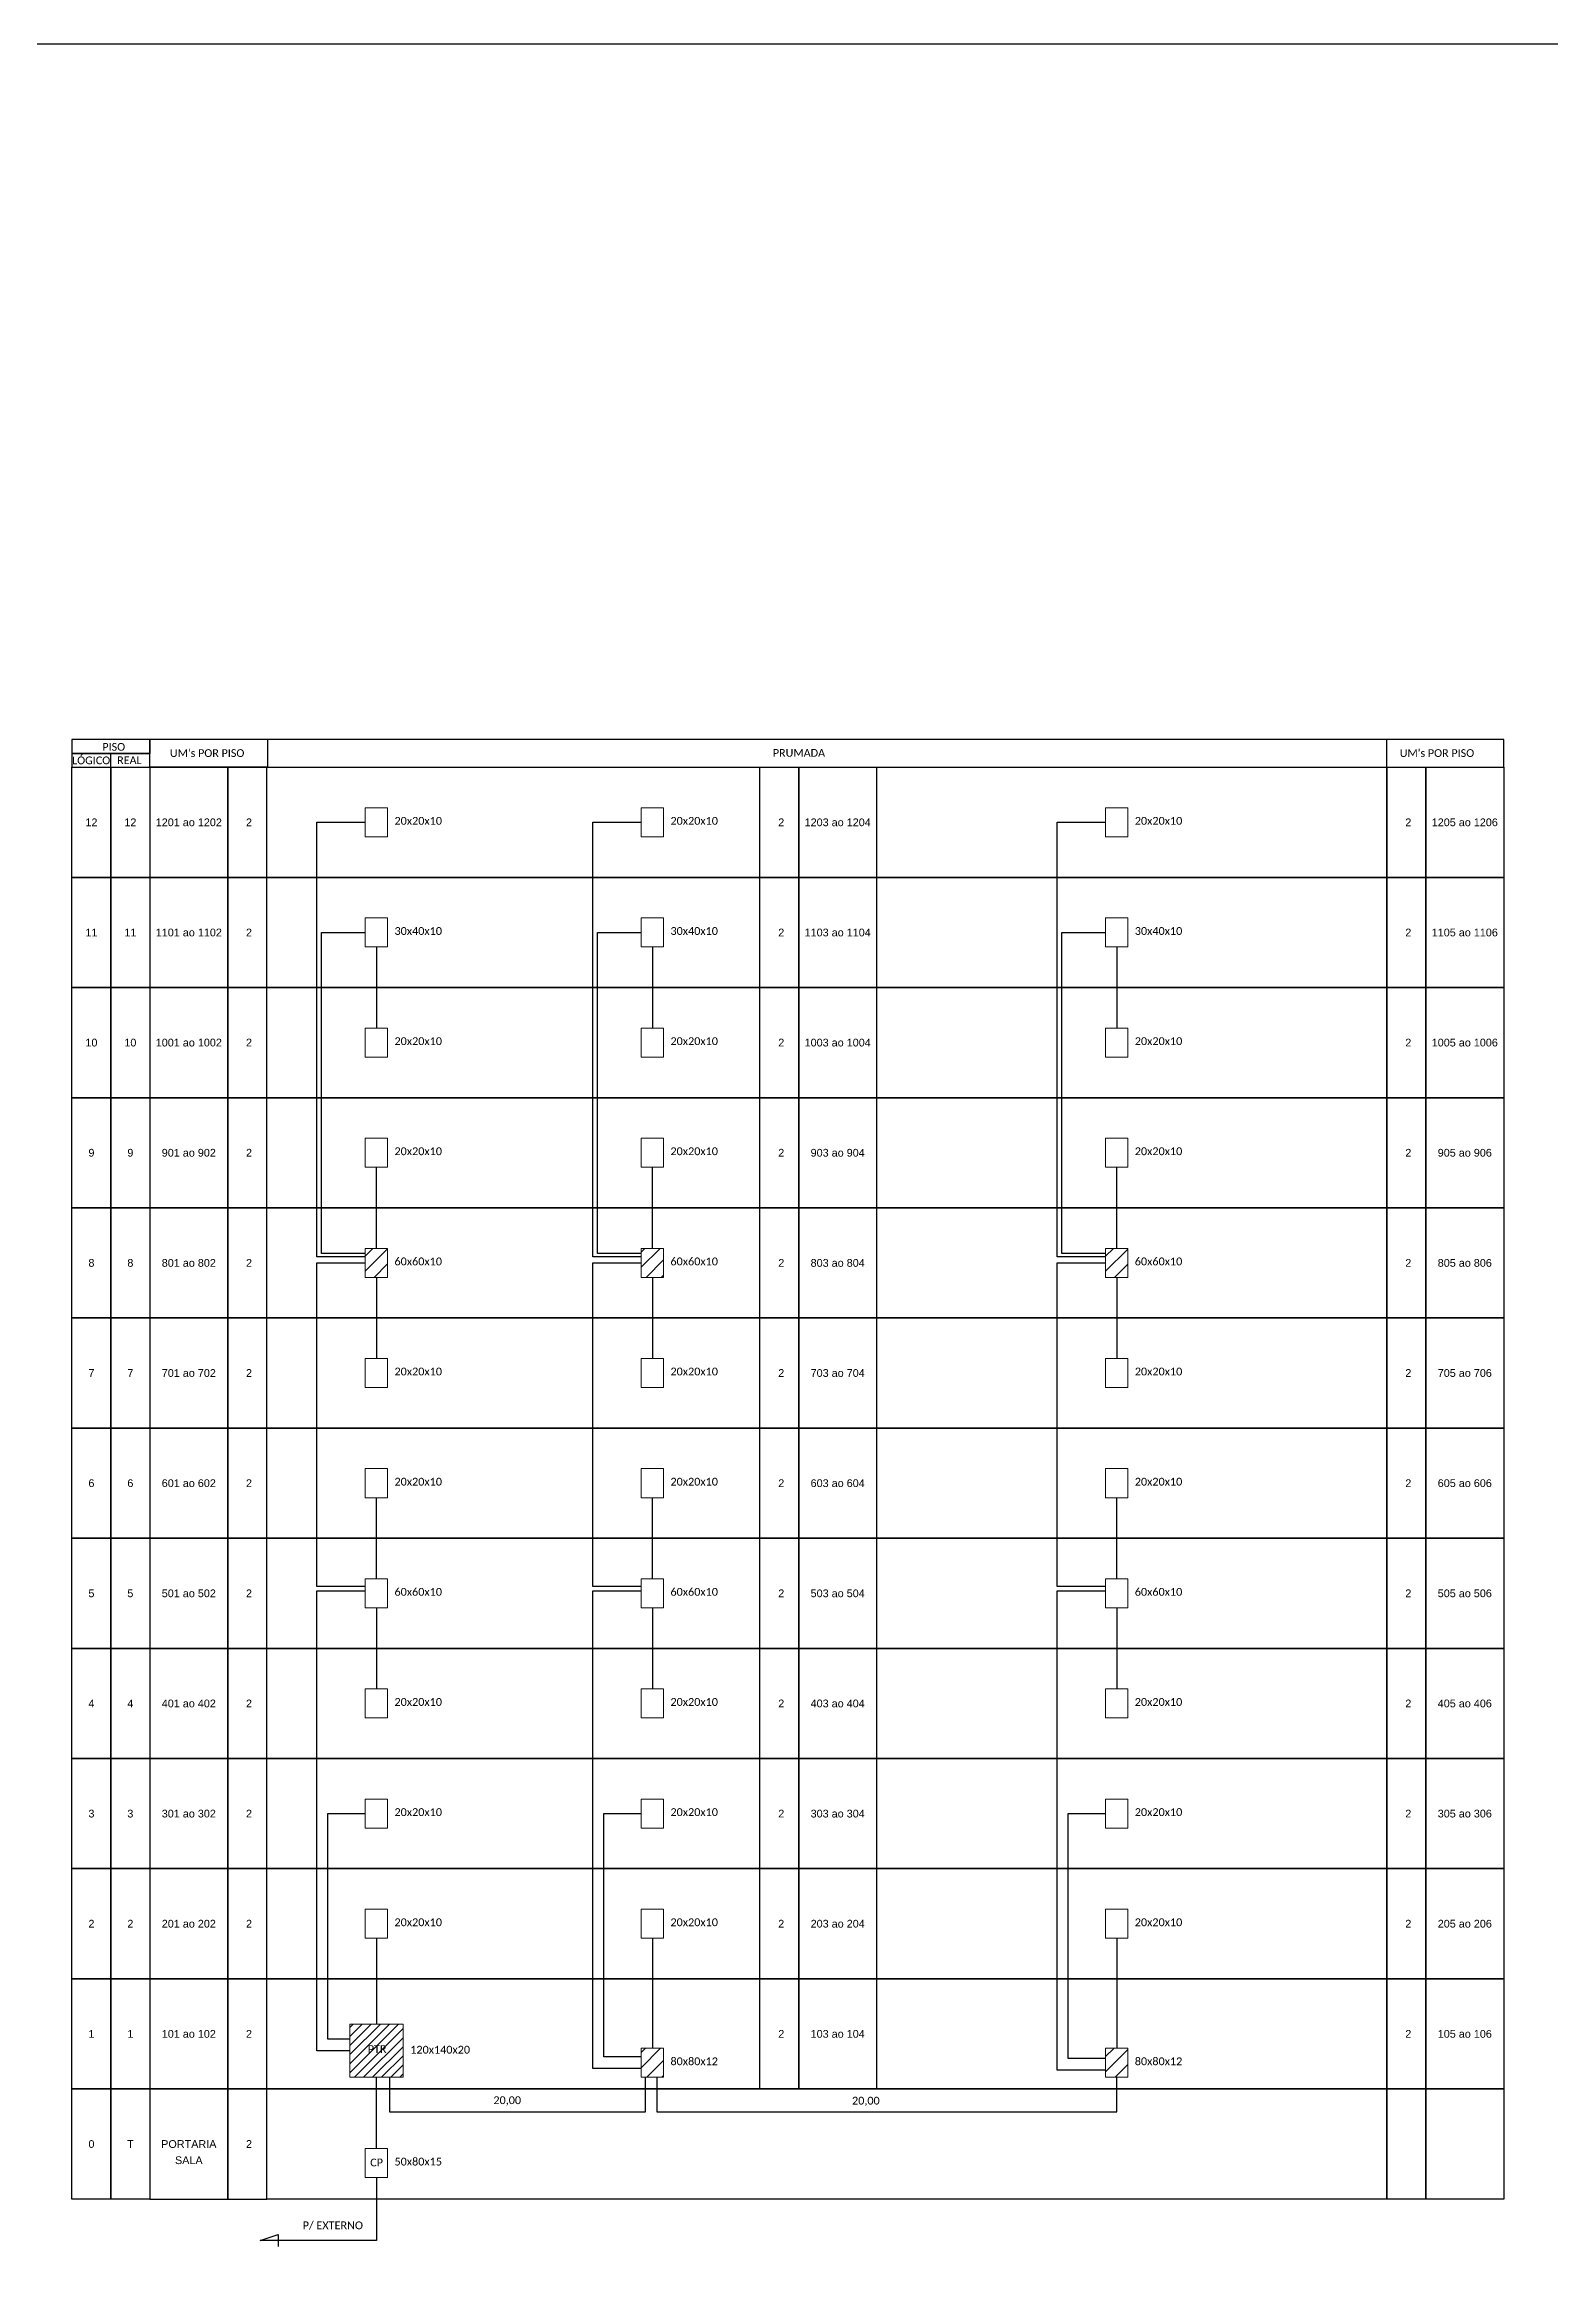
# Model space of a CAD drawing. Extents: x -89 to 749, y 705 to 1299.
# Drawn here: x 136 to 404.6, y 904.5 to 1299 of the extents above; entities that cross this region are included whole.
import ezdxf
from ezdxf.enums import TextEntityAlignment as Align

# ---------------------------------------------------------------- set-up
doc = ezdxf.new("R2010")
doc.units = 0
doc.styles.add('ARIAL', font='arial.ttf')
doc.styles.add('WMF-Calibri0', font='calibri.ttf')

msp = doc.modelspace()

# ---------------------------------------------------------------- hatches: boundary and pattern name
h = msp.add_hatch()
h.set_pattern_fill('ANSI31', color=1, scale=0.6, style=0)
h.set_pattern_definition([(45, (-666.009, 393.3198), (-1.3470384, 1.3470384), [])])
h.paths.add_polyline_path([(329.22, 1084.23), (325.25, 1084.23), (325.25, 1079.06), (329.22, 1079.06)])
h.paths.add_polyline_path([(246.44, 1084.23), (242.46, 1084.23), (242.46, 1079.06), (246.44, 1079.06)])
h.paths.add_polyline_path([(197.24, 1084.23), (193.27, 1084.23), (193.27, 1079.06), (197.24, 1079.06)])
h.paths.add_polyline_path([(246.44, 941.55), (242.46, 941.55), (242.46, 936.38), (246.44, 936.38)])
h.paths.add_polyline_path([(329.22, 941.55), (325.25, 941.55), (325.25, 936.38), (329.22, 936.38)])
h.paths.add_polyline_path([(330.22, 1080.84), (339.28, 1080.84), (339.28, 1082.96), (330.22, 1082.96)], flags=9)
h.paths.add_polyline_path([(247.44, 1080.84), (256.49, 1080.84), (256.49, 1082.96), (247.44, 1082.96)], flags=9)
h.paths.add_polyline_path([(198.24, 1080.84), (207.3, 1080.84), (207.3, 1082.96), (198.24, 1082.96)], flags=9)
h.paths.add_polyline_path([(247.41, 938.16), (256.45, 938.16), (256.45, 940.28), (247.41, 940.28)], flags=9)
h.paths.add_polyline_path([(330.19, 938.16), (339.23, 938.16), (339.23, 940.28), (330.19, 940.28)], flags=9)
h = msp.add_hatch()
h.set_pattern_fill('ANSI31', color=1, scale=0.36)
h.set_pattern_definition([(45, (-91.5959, 2525.3039), (-0.80822305, 0.80822305), [])])
h.paths.add_polyline_path([(200, 945.86), (190.51, 945.86), (190.51, 936.38), (200, 936.38)])
h.paths.add_polyline_path([(193.35, 940.36), (197.44, 940.36), (197.44, 942.44), (193.35, 942.44)], flags=24)

# ---------------------------------------------------------------- linework, layer by layer
for points in [[(-89.32, 705.02), (749.25, 705.02), (749.25, 1299.02), (-89.32, 1299.02), (-89.32, 705.02)], [(147.91, 1170.05), (147.91, 1172.52)], [(154.86, 1170.05), (396.22, 1170.05), (396.22, 1174.99), (154.86, 1174.99), (154.86, 1174.99), (154.86, 1172.52)], [(175.89, 1170.05), (175.89, 1174.99)], [(375.38, 1170.05), (375.38, 1174.99)]]:
    msp.add_lwpolyline(points)
for points in [[(140.97, 1172.52), (154.86, 1172.52), (154.86, 1174.99), (140.97, 1174.99)], [(140.97, 1170.05), (154.86, 1170.05), (154.86, 1172.52), (140.97, 1172.52)], [(140.97, 1170.05), (147.91, 1170.05), (147.91, 1150.41), (140.97, 1150.41)], [(147.91, 1170.05), (154.86, 1170.05), (154.86, 1150.41), (147.91, 1150.41)], [(168.74, 1170.05), (154.86, 1170.05), (154.86, 1150.41), (168.74, 1150.41)], [(175.69, 1170.05), (168.74, 1170.05), (168.74, 1150.41), (175.69, 1150.41)], [(175.69, 1170.05), (375.39, 1170.05), (375.39, 1150.41), (175.69, 1150.41)], [(263.59, 1170.05), (270.53, 1170.05), (270.53, 1150.41), (263.59, 1150.41)], [(270.53, 1170.05), (284.42, 1170.05), (284.42, 1150.41), (270.53, 1150.41)], [(375.39, 1170.05), (382.33, 1170.05), (382.33, 1150.41), (375.39, 1150.41)], [(382.33, 1170.05), (396.22, 1170.05), (396.22, 1150.41), (382.33, 1150.41)], [(140.97, 1150.41), (147.91, 1150.41), (147.91, 1130.76), (140.97, 1130.76)], [(147.91, 1150.41), (154.86, 1150.41), (154.86, 1130.76), (147.91, 1130.76)], [(168.74, 1150.41), (154.86, 1150.41), (154.86, 1130.76), (168.74, 1130.76)], [(175.69, 1150.41), (168.74, 1150.41), (168.74, 1130.76), (175.69, 1130.76)], [(175.69, 1150.41), (375.39, 1150.41), (375.39, 1130.76), (175.69, 1130.76)], [(263.59, 1150.41), (270.53, 1150.41), (270.53, 1130.76), (263.59, 1130.76)], [(270.53, 1150.41), (284.42, 1150.41), (284.42, 1130.76), (270.53, 1130.76)], [(375.39, 1150.41), (382.33, 1150.41), (382.33, 1130.76), (375.39, 1130.76)], [(382.33, 1150.41), (396.22, 1150.41), (396.22, 1130.76), (382.33, 1130.76)], [(140.97, 1130.76), (147.91, 1130.76), (147.91, 1111.11), (140.97, 1111.11)], [(147.91, 1130.76), (154.86, 1130.76), (154.86, 1111.11), (147.91, 1111.11)], [(168.74, 1130.76), (154.86, 1130.76), (154.86, 1111.11), (168.74, 1111.11)], [(175.69, 1130.76), (168.74, 1130.76), (168.74, 1111.11), (175.69, 1111.11)], [(175.69, 1130.76), (375.39, 1130.76), (375.39, 1111.11), (175.69, 1111.11)], [(263.59, 1130.76), (270.53, 1130.76), (270.53, 1111.11), (263.59, 1111.11)], [(270.53, 1130.76), (284.42, 1130.76), (284.42, 1111.11), (270.53, 1111.11)], [(375.39, 1130.76), (382.33, 1130.76), (382.33, 1111.11), (375.39, 1111.11)], [(382.33, 1130.76), (396.22, 1130.76), (396.22, 1111.11), (382.33, 1111.11)], [(140.97, 1111.11), (147.91, 1111.11), (147.91, 1091.47), (140.97, 1091.47)], [(147.91, 1111.11), (154.86, 1111.11), (154.86, 1091.47), (147.91, 1091.47)], [(168.74, 1111.11), (154.86, 1111.11), (154.86, 1091.47), (168.74, 1091.47)], [(175.69, 1111.11), (168.74, 1111.11), (168.74, 1091.47), (175.69, 1091.47)], [(175.69, 1111.11), (375.39, 1111.11), (375.39, 1091.47), (175.69, 1091.47)], [(263.59, 1111.11), (270.53, 1111.11), (270.53, 1091.47), (263.59, 1091.47)], [(270.53, 1111.11), (284.42, 1111.11), (284.42, 1091.47), (270.53, 1091.47)], [(375.39, 1111.11), (382.33, 1111.11), (382.33, 1091.47), (375.39, 1091.47)], [(382.33, 1111.11), (396.22, 1111.11), (396.22, 1091.47), (382.33, 1091.47)], [(140.97, 1091.47), (147.91, 1091.47), (147.91, 1071.82), (140.97, 1071.82)], [(147.91, 1091.47), (154.86, 1091.47), (154.86, 1071.82), (147.91, 1071.82)], [(168.74, 1091.47), (154.86, 1091.47), (154.86, 1071.82), (168.74, 1071.82)], [(175.69, 1091.47), (168.74, 1091.47), (168.74, 1071.82), (175.69, 1071.82)], [(175.69, 1091.47), (375.39, 1091.47), (375.39, 1071.82), (175.69, 1071.82)], [(263.59, 1091.47), (270.53, 1091.47), (270.53, 1071.82), (263.59, 1071.82)], [(270.53, 1091.47), (284.42, 1091.47), (284.42, 1071.82), (270.53, 1071.82)], [(375.39, 1091.47), (382.33, 1091.47), (382.33, 1071.82), (375.39, 1071.82)], [(382.33, 1091.47), (396.22, 1091.47), (396.22, 1071.82), (382.33, 1071.82)], [(140.97, 1071.82), (147.91, 1071.82), (147.91, 1052.17), (140.97, 1052.17)], [(147.91, 1071.82), (154.86, 1071.82), (154.86, 1052.17), (147.91, 1052.17)], [(168.74, 1071.82), (154.86, 1071.82), (154.86, 1052.17), (168.74, 1052.17)], [(175.69, 1071.82), (168.74, 1071.82), (168.74, 1052.17), (175.69, 1052.17)], [(175.69, 1071.82), (375.39, 1071.82), (375.39, 1052.17), (175.69, 1052.17)], [(263.59, 1071.82), (270.53, 1071.82), (270.53, 1052.17), (263.59, 1052.17)], [(270.53, 1071.82), (284.42, 1071.82), (284.42, 1052.17), (270.53, 1052.17)], [(375.39, 1071.82), (382.33, 1071.82), (382.33, 1052.17), (375.39, 1052.17)], [(382.33, 1071.82), (396.22, 1071.82), (396.22, 1052.17), (382.33, 1052.17)], [(140.97, 1052.17), (147.91, 1052.17), (147.91, 1032.53), (140.97, 1032.53)], [(147.91, 1052.17), (154.86, 1052.17), (154.86, 1032.53), (147.91, 1032.53)], [(168.74, 1052.17), (154.86, 1052.17), (154.86, 1032.53), (168.74, 1032.53)], [(175.69, 1052.17), (168.74, 1052.17), (168.74, 1032.53), (175.69, 1032.53)], [(175.69, 1052.17), (375.39, 1052.17), (375.39, 1032.53), (175.69, 1032.53)], [(263.59, 1052.17), (270.53, 1052.17), (270.53, 1032.53), (263.59, 1032.53)], [(270.53, 1052.17), (284.42, 1052.17), (284.42, 1032.53), (270.53, 1032.53)], [(375.39, 1052.17), (382.33, 1052.17), (382.33, 1032.53), (375.39, 1032.53)], [(382.33, 1052.17), (396.22, 1052.17), (396.22, 1032.53), (382.33, 1032.53)], [(140.97, 1032.53), (147.91, 1032.53), (147.91, 1012.88), (140.97, 1012.88)], [(147.91, 1032.53), (154.86, 1032.53), (154.86, 1012.88), (147.91, 1012.88)], [(168.74, 1032.53), (154.86, 1032.53), (154.86, 1012.88), (168.74, 1012.88)], [(175.69, 1032.53), (168.74, 1032.53), (168.74, 1012.88), (175.69, 1012.88)], [(175.69, 1032.53), (375.39, 1032.53), (375.39, 1012.88), (175.69, 1012.88)], [(263.59, 1032.53), (270.53, 1032.53), (270.53, 1012.88), (263.59, 1012.88)], [(270.53, 1032.53), (284.42, 1032.53), (284.42, 1012.88), (270.53, 1012.88)], [(375.39, 1032.53), (382.33, 1032.53), (382.33, 1012.88), (375.39, 1012.88)], [(382.33, 1032.53), (396.22, 1032.53), (396.22, 1012.88), (382.33, 1012.88)], [(140.97, 1012.88), (147.91, 1012.88), (147.91, 993.24), (140.97, 993.24)], [(147.91, 1012.88), (154.86, 1012.88), (154.86, 993.24), (147.91, 993.24)], [(168.74, 1012.88), (154.86, 1012.88), (154.86, 993.24), (168.74, 993.24)], [(175.69, 1012.88), (168.74, 1012.88), (168.74, 993.24), (175.69, 993.24)], [(175.69, 1012.88), (375.39, 1012.88), (375.39, 993.24), (175.69, 993.24)], [(263.59, 1012.88), (270.53, 1012.88), (270.53, 993.24), (263.59, 993.24)], [(270.53, 1012.88), (284.42, 1012.88), (284.42, 993.24), (270.53, 993.24)], [(375.39, 1012.88), (382.33, 1012.88), (382.33, 993.24), (375.39, 993.24)], [(382.33, 1012.88), (396.22, 1012.88), (396.22, 993.24), (382.33, 993.24)], [(140.97, 993.24), (147.91, 993.24), (147.91, 973.59), (140.97, 973.59)], [(147.91, 993.24), (154.86, 993.24), (154.86, 973.59), (147.91, 973.59)], [(168.74, 993.24), (154.86, 993.24), (154.86, 973.59), (168.74, 973.59)], [(175.69, 993.24), (168.74, 993.24), (168.74, 973.59), (175.69, 973.59)], [(175.69, 993.24), (375.39, 993.24), (375.39, 973.59), (175.69, 973.59)], [(263.59, 993.24), (270.53, 993.24), (270.53, 973.59), (263.59, 973.59)], [(270.53, 993.24), (284.42, 993.24), (284.42, 973.59), (270.53, 973.59)], [(375.39, 993.24), (382.33, 993.24), (382.33, 973.59), (375.39, 973.59)], [(382.33, 993.24), (396.22, 993.24), (396.22, 973.59), (382.33, 973.59)], [(140.97, 973.59), (147.91, 973.59), (147.91, 953.94), (140.97, 953.94)], [(147.91, 973.59), (154.86, 973.59), (154.86, 953.94), (147.91, 953.94)], [(168.74, 973.59), (154.86, 973.59), (154.86, 953.94), (168.74, 953.94)], [(175.69, 973.59), (168.74, 973.59), (168.74, 953.94), (175.69, 953.94)], [(175.69, 973.59), (375.39, 973.59), (375.39, 953.94), (175.69, 953.94)], [(263.59, 973.59), (270.53, 973.59), (270.53, 953.94), (263.59, 953.94)], [(270.53, 973.59), (284.42, 973.59), (284.42, 953.94), (270.53, 953.94)], [(375.39, 973.59), (382.33, 973.59), (382.33, 953.94), (375.39, 953.94)], [(382.33, 973.59), (396.22, 973.59), (396.22, 953.94), (382.33, 953.94)], [(140.97, 953.94), (147.91, 953.94), (147.91, 934.3), (140.97, 934.3)], [(147.91, 953.94), (154.86, 953.94), (154.86, 934.3), (147.91, 934.3)], [(168.74, 953.94), (154.86, 953.94), (154.86, 934.3), (168.74, 934.3)], [(175.69, 953.94), (168.74, 953.94), (168.74, 934.3), (175.69, 934.3)], [(175.69, 953.94), (375.39, 953.94), (375.39, 934.3), (175.69, 934.3)], [(263.59, 953.94), (270.53, 953.94), (270.53, 934.3), (263.59, 934.3)], [(270.53, 953.94), (284.42, 953.94), (284.42, 934.3), (270.53, 934.3)], [(375.39, 953.94), (382.33, 953.94), (382.33, 934.3), (375.39, 934.3)], [(382.33, 953.94), (396.22, 953.94), (396.22, 934.3), (382.33, 934.3)], [(140.97, 934.3), (147.91, 934.3), (147.91, 914.65), (140.97, 914.65)], [(147.91, 934.3), (154.86, 934.3), (154.86, 914.65), (147.91, 914.65)], [(168.74, 934.3), (154.86, 934.3), (154.86, 914.65), (168.74, 914.65)], [(175.69, 934.3), (168.74, 934.3), (168.74, 914.65), (175.69, 914.65)], [(175.69, 934.3), (375.39, 934.3), (375.39, 914.65), (175.69, 914.65)], [(375.39, 934.3), (382.33, 934.3), (382.33, 914.65), (375.39, 914.65)], [(382.33, 934.3), (396.22, 934.3), (396.22, 914.65), (382.33, 914.65)]]:
    msp.add_lwpolyline(points, close=True)
at = {"color": 3}
for points in [[(193.27, 1082.75), (184.61, 1082.75), (184.61, 1160.23), (193.27, 1160.23)], [(242.46, 1082.75), (233.8, 1082.75), (233.8, 1160.23), (242.46, 1160.23)], [(325.25, 1082.75), (316.59, 1082.75), (316.59, 1160.23), (325.25, 1160.23)], [(193.27, 1083.32), (185.47, 1083.32), (185.47, 1140.58), (193.27, 1140.58)], [(242.46, 1083.32), (234.67, 1083.32), (234.67, 1140.58), (242.46, 1140.58)], [(325.25, 1083.32), (317.45, 1083.32), (317.45, 1140.58), (325.25, 1140.58)], [(195.25, 1138), (195.25, 1123.52)], [(244.45, 1138), (244.45, 1123.52)], [(327.23, 1138), (327.23, 1123.52)], [(195.25, 1084.23), (195.25, 1098.7)], [(244.45, 1084.23), (244.45, 1098.7)], [(327.23, 1084.23), (327.23, 1098.7)], [(193.27, 1023.94), (184.61, 1023.94), (184.61, 1081.64), (193.27, 1081.64)], [(242.46, 1023.94), (233.8, 1023.94), (233.8, 1081.64), (242.46, 1081.64)], [(325.25, 1023.94), (316.59, 1023.94), (316.59, 1081.64), (325.25, 1081.64)], [(195.25, 1079.06), (195.25, 1064.58)], [(244.45, 1079.06), (244.45, 1064.58)], [(327.23, 1079.06), (327.23, 1064.58)], [(195.25, 1025.29), (195.25, 1039.76)], [(244.45, 1025.29), (244.45, 1039.76)], [(327.23, 1025.29), (327.23, 1039.76)], [(190.51, 941.12), (184.61, 941.12), (184.61, 1023.17), (193.27, 1023.17)], [(242.46, 937.97), (233.8, 937.97), (233.8, 1023.17), (242.46, 1023.17)], [(325.25, 937.67), (316.59, 937.67), (316.59, 1023.17), (325.25, 1023.17)], [(195.25, 1020.12), (195.25, 1005.64)], [(244.45, 1020.12), (244.45, 1005.64)], [(327.23, 1020.12), (327.23, 1005.64)], [(190.51, 943.2), (186.61, 943.2), (186.61, 983.41), (193.27, 983.41)], [(242.46, 940.05), (235.81, 940.05), (235.81, 983.41), (242.46, 983.41)], [(325.25, 939.75), (318.59, 939.75), (318.59, 983.41), (325.25, 983.41)], [(195.25, 961.18), (195.25, 945.86)], [(244.45, 961.18), (244.45, 941.55)], [(327.23, 961.18), (327.23, 941.55)], [(195.25, 923.65), (195.25, 936.38)], [(197.55, 936.38), (197.55, 930.24), (243.24, 930.24), (243.24, 936.38)], [(245.23, 936.38), (245.23, 930.24), (327.23, 930.24), (327.23, 936.38)]]:
    msp.add_lwpolyline(points, dxfattribs=at)
at = {"color": 0, "lineweight": 0}
for points in [[(193.27, 1162.81), (197.24, 1162.81), (197.24, 1157.64), (193.27, 1157.64)], [(242.46, 1162.81), (246.44, 1162.81), (246.44, 1157.64), (242.46, 1157.64)], [(325.25, 1162.81), (329.22, 1162.81), (329.22, 1157.64), (325.25, 1157.64)], [(193.27, 1123.52), (197.24, 1123.52), (197.24, 1118.35), (193.27, 1118.35)], [(242.46, 1123.52), (246.44, 1123.52), (246.44, 1118.35), (242.46, 1118.35)], [(325.25, 1123.52), (329.22, 1123.52), (329.22, 1118.35), (325.25, 1118.35)], [(193.27, 1103.88), (197.24, 1103.88), (197.24, 1098.7), (193.27, 1098.7)], [(242.46, 1103.88), (246.44, 1103.88), (246.44, 1098.7), (242.46, 1098.7)], [(325.25, 1103.88), (329.22, 1103.88), (329.22, 1098.7), (325.25, 1098.7)], [(193.27, 1064.58), (197.24, 1064.58), (197.24, 1059.41), (193.27, 1059.41)], [(242.46, 1064.58), (246.44, 1064.58), (246.44, 1059.41), (242.46, 1059.41)], [(325.25, 1064.58), (329.22, 1064.58), (329.22, 1059.41), (325.25, 1059.41)], [(193.27, 1044.94), (197.24, 1044.94), (197.24, 1039.76), (193.27, 1039.76)], [(242.46, 1044.94), (246.44, 1044.94), (246.44, 1039.76), (242.46, 1039.76)], [(325.25, 1044.94), (329.22, 1044.94), (329.22, 1039.76), (325.25, 1039.76)], [(193.27, 1005.64), (197.24, 1005.64), (197.24, 1000.47), (193.27, 1000.47)], [(242.46, 1005.64), (246.44, 1005.64), (246.44, 1000.47), (242.46, 1000.47)], [(325.25, 1005.64), (329.22, 1005.64), (329.22, 1000.47), (325.25, 1000.47)], [(193.27, 986), (197.24, 986), (197.24, 980.83), (193.27, 980.83)], [(242.46, 986), (246.44, 986), (246.44, 980.83), (242.46, 980.83)], [(325.25, 986), (329.22, 986), (329.22, 980.83), (325.25, 980.83)], [(193.27, 966.35), (197.24, 966.35), (197.24, 961.18), (193.27, 961.18)], [(242.46, 966.35), (246.44, 966.35), (246.44, 961.18), (242.46, 961.18)], [(325.25, 966.35), (329.22, 966.35), (329.22, 961.18), (325.25, 961.18)], [(193.27, 923.65), (197.24, 923.65), (197.24, 918.48), (193.27, 918.48)]]:
    msp.add_lwpolyline(points, close=True, dxfattribs=at)
at = {"color": 7, "lineweight": 0}
for points in [[(193.27, 1143.17), (197.24, 1143.17), (197.24, 1138), (193.27, 1138)], [(242.46, 1143.17), (246.44, 1143.17), (246.44, 1138), (242.46, 1138)], [(325.25, 1143.17), (329.22, 1143.17), (329.22, 1138), (325.25, 1138)], [(193.27, 1025.29), (197.24, 1025.29), (197.24, 1020.12), (193.27, 1020.12)], [(242.46, 1025.29), (246.44, 1025.29), (246.44, 1020.12), (242.46, 1020.12)], [(325.25, 1025.29), (329.22, 1025.29), (329.22, 1020.12), (325.25, 1020.12)]]:
    msp.add_lwpolyline(points, close=True, dxfattribs=at)
at = {"color": 1, "lineweight": 0}
for points in [[(193.27, 1084.23), (197.24, 1084.23), (197.24, 1079.06), (193.27, 1079.06)], [(242.46, 1084.23), (246.44, 1084.23), (246.44, 1079.06), (242.46, 1079.06)], [(325.25, 1084.23), (329.22, 1084.23), (329.22, 1079.06), (325.25, 1079.06)], [(190.51, 945.86), (200, 945.86), (200, 936.38), (190.51, 936.38)], [(242.46, 941.55), (246.44, 941.55), (246.44, 936.38), (242.46, 936.38)], [(325.25, 941.55), (329.22, 941.55), (329.22, 936.38), (325.25, 936.38)]]:
    msp.add_lwpolyline(points, close=True, dxfattribs=at)
at = {"color": 1}
msp.add_lwpolyline([(195.25, 918.48), (195.25, 907.24), (174.53, 907.24), (177.75, 908.34), (177.75, 906.18)], dxfattribs=at)

# ---------------------------------------------------------------- texts
at = {"style": 'WMF-Calibri0'}
for s, height, p in [('  LÓGICO', 1.38, (140.02, 1170.59)), ('     PISO', 1.38, (143.95, 1173)), ('    REAL', 1.38, (147.08, 1170.62)), ("UM's POR PISO", 1.38, (158.43, 1171.89)), ('PRUMADA', 1.38, (265.92, 1171.93)), ("UM's POR PISO", 1.38, (377.68, 1171.89)), ('20x20x10', 1.39, (198.47, 1159.8)), ('20x20x10', 1.39, (247.67, 1159.8)), ('20x20x10', 1.39, (330.45, 1159.8)), ('20x20x10', 1.39, (198.47, 1120.5)), ('20x20x10', 1.39, (247.67, 1120.5)), ('20x20x10', 1.39, (330.45, 1120.5)), ('20x20x10', 1.39, (198.47, 1100.86)), ('20x20x10', 1.39, (247.67, 1100.86)), ('20x20x10', 1.39, (330.45, 1100.86)), ('20x20x10', 1.39, (198.47, 1061.57)), ('20x20x10', 1.39, (247.67, 1061.57)), ('20x20x10', 1.39, (330.45, 1061.57)), ('20x20x10', 1.39, (198.47, 1041.92)), ('20x20x10', 1.39, (247.67, 1041.92)), ('20x20x10', 1.39, (330.45, 1041.92)), ('20x20x10', 1.39, (198.47, 1002.63)), ('20x20x10', 1.39, (247.67, 1002.63)), ('20x20x10', 1.39, (330.45, 1002.63)), ('20x20x10', 1.39, (198.47, 982.98)), ('20x20x10', 1.39, (247.67, 982.98)), ('20x20x10', 1.39, (330.45, 982.98)), ('20x20x10', 1.39, (198.47, 963.33)), ('20x20x10', 1.39, (247.67, 963.33)), ('20x20x10', 1.39, (330.45, 963.33)), ('PTR', 1.39, (193.7, 940.71)), ('120x140x20', 1.39, (201.28, 940.6)), ('20,00', 1.39, (216.1, 931.59)), ('20,00', 1.39, (280.04, 931.51)), ('CP', 1.39, (194.14, 920.48)), ('50x80x15', 1.39, (198.47, 920.64)), ('P/ EXTERNO', 1.39, (182.1, 909.27))]:
    msp.add_text(s, height=height, dxfattribs=at).set_placement(p)
at = {"style": 'ARIAL'}
for s, p in [('12', (144.44, 1160.23)), ('12', (151.38, 1160.23)), ('1201 ao 1202', (161.8, 1160.23)), ('2', (172.53, 1160.23)), ('2', (267.42, 1160.23)), ('1203 ao 1204', (277.48, 1160.23)), ('2', (379.21, 1160.23)), ('1205 ao 1206', (389.28, 1160.23)), ('11', (144.44, 1140.58)), ('11', (151.38, 1140.58)), ('1101 ao 1102', (161.8, 1140.58)), ('2', (172.53, 1140.58)), ('2', (267.42, 1140.58)), ('1103 ao 1104', (277.48, 1140.58)), ('2', (379.21, 1140.58)), ('1105 ao 1106', (389.28, 1140.58)), ('10', (144.44, 1120.94)), ('10', (151.38, 1120.94)), ('1001 ao 1002', (161.8, 1120.94)), ('2', (172.53, 1120.94)), ('2', (267.42, 1120.94)), ('1003 ao 1004', (277.48, 1120.94)), ('2', (379.21, 1120.94)), ('1005 ao 1006', (389.28, 1120.94)), ('9', (144.44, 1101.29)), ('9', (151.38, 1101.29)), ('901 ao 902', (161.8, 1101.29)), ('2', (172.53, 1101.29)), ('2', (267.42, 1101.29)), ('903 ao 904', (277.48, 1101.29)), ('2', (379.21, 1101.29)), ('905 ao 906', (389.28, 1101.29)), ('8', (144.44, 1081.64)), ('8', (151.38, 1081.64)), ('801 ao 802', (161.8, 1081.64)), ('2', (172.53, 1081.64)), ('2', (267.42, 1081.64)), ('803 ao 804', (277.48, 1081.64)), ('2', (379.21, 1081.64)), ('805 ao 806', (389.28, 1081.64)), ('7', (144.44, 1062)), ('7', (151.38, 1062)), ('701 ao 702', (161.8, 1062)), ('2', (172.53, 1062)), ('2', (267.42, 1062)), ('703 ao 704', (277.48, 1062)), ('2', (379.21, 1062)), ('705 ao 706', (389.28, 1062)), ('6', (144.44, 1042.35)), ('6', (151.38, 1042.35)), ('601 ao 602', (161.8, 1042.35)), ('2', (172.53, 1042.35)), ('2', (267.42, 1042.35)), ('603 ao 604', (277.48, 1042.35)), ('2', (379.21, 1042.35)), ('605 ao 606', (389.28, 1042.35)), ('5', (144.44, 1022.7)), ('5', (151.38, 1022.7)), ('501 ao 502', (161.8, 1022.7)), ('2', (172.53, 1022.7)), ('2', (267.42, 1022.7)), ('503 ao 504', (277.48, 1022.7)), ('2', (379.21, 1022.7)), ('505 ao 506', (389.28, 1022.7)), ('4', (144.44, 1003.06)), ('4', (151.38, 1003.06)), ('401 ao 402', (161.8, 1003.06)), ('2', (172.53, 1003.06)), ('2', (267.42, 1003.06)), ('403 ao 404', (277.48, 1003.06)), ('2', (379.21, 1003.06)), ('405 ao 406', (389.28, 1003.06)), ('3', (144.44, 983.41)), ('3', (151.38, 983.41)), ('301 ao 302', (161.8, 983.41)), ('2', (172.53, 983.41)), ('2', (267.42, 983.41)), ('303 ao 304', (277.48, 983.41)), ('2', (379.21, 983.41)), ('305 ao 306', (389.28, 983.41)), ('2', (144.44, 963.77)), ('2', (151.38, 963.77)), ('201 ao 202', (161.8, 963.77)), ('2', (172.53, 963.77)), ('2', (267.42, 963.77)), ('203 ao 204', (277.48, 963.77)), ('2', (379.21, 963.77)), ('205 ao 206', (389.28, 963.77)), ('1', (144.44, 944.12)), ('1', (151.38, 944.12)), ('101 ao 102', (161.8, 944.12)), ('2', (172.53, 944.12)), ('2', (267.42, 944.12)), ('103 ao 104', (277.48, 944.12)), ('2', (379.21, 944.12)), ('105 ao 106', (389.28, 944.12)), ('0', (144.44, 924.47)), ('T', (151.38, 924.47)), ('PORTARIA', (161.8, 924.47)), ('2', (172.53, 924.47)), ('SALA', (161.8, 921.58))]:
    msp.add_text(s, height=1.38, dxfattribs=at).set_placement(p, align=Align.MIDDLE_CENTER)
at = {"color": 7, "style": 'WMF-Calibri0'}
for s, p in [('30x40x10', (198.47, 1140.15)), ('30x40x10', (247.67, 1140.15)), ('30x40x10', (330.45, 1140.15)), ('60x60x10', (198.47, 1022.27)), ('60x60x10', (247.67, 1022.27)), ('60x60x10', (330.45, 1022.27))]:
    msp.add_text(s, height=1.39, dxfattribs=at).set_placement(p)
at = {"color": 1, "style": 'WMF-Calibri0'}
for s, p in [('60x60x10', (198.47, 1081.21)), ('60x60x10', (247.67, 1081.21)), ('60x60x10', (330.45, 1081.21)), ('80x80x12', (247.67, 938.53)), ('80x80x12', (330.45, 938.53))]:
    msp.add_text(s, height=1.39, dxfattribs=at).set_placement(p)

doc.saveas('drawing.dxf')
